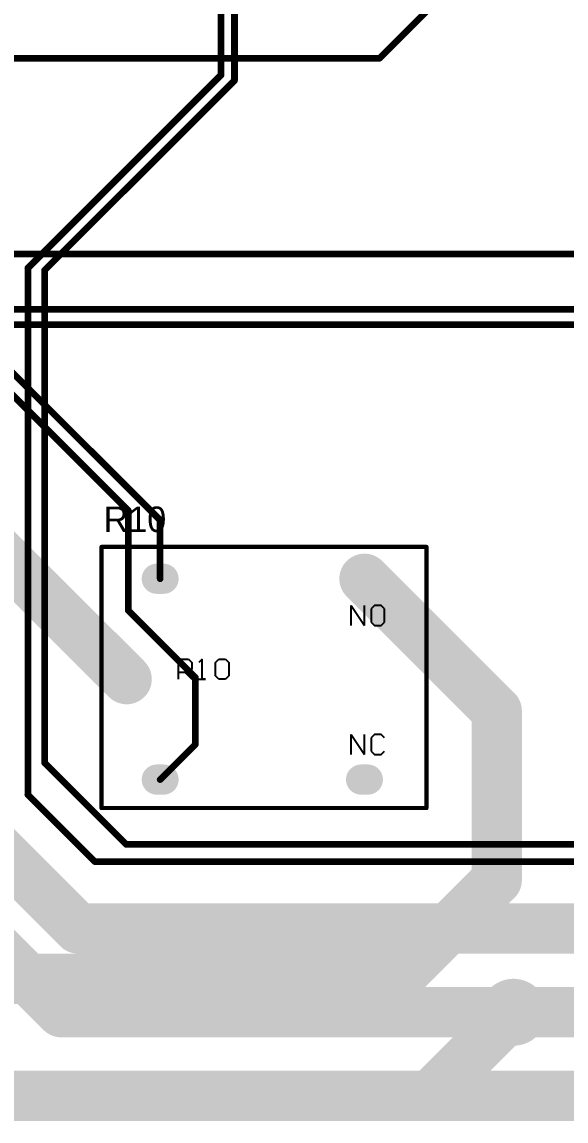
# Model space of a CAD drawing. Header units: millimetres. Extents: x 1.1 to 12.7, y 1.1 to 8.9.
# Drawn here: x 2.719 to 3.997, y 1.093 to 3.679 of the extents above; entities that cross this region are included whole.
import ezdxf

# ---------------------------------------------------------------- set-up
doc = ezdxf.new("R2010")
doc.units = ezdxf.units.MM
doc.header["$MEASUREMENT"] = 0
for name, color, linetype in [('BottomLayer', 5, 'Continuous'), ('BottomSolder', 6, 'Continuous'), ('Mechanical29', 56, 'Continuous'), ('MultiLayer', 9, 'Continuous'), ('PadHoleLayer', 156, 'Continuous'), ('TopLayer', 1, 'Continuous'), ('TopOverlay', 2, 'Continuous'), ('TopSolder', 216, 'Continuous'), ('ViaHoleLayer', 16, 'Continuous')]:
    doc.layers.add(name, color=color, linetype=linetype)

# ---------------------------------------------------------------- blocks, each defined once
blk = doc.blocks.new('RELAYARP03F_19')
at = {"layer": 'BottomLayer', "const_width": 0.063}
for points in [[(-0.2323, 0.2362), (-0.248, 0.2362)], [(0.248, 0.2362), (0.2323, 0.2362)], [(-0.311, 0), (-0.3268, 0)], [(-0.2323, -0.2362), (-0.248, -0.2362)], [(0.248, -0.2362), (0.2323, -0.2362)]]:
    blk.add_lwpolyline(points, dxfattribs=at)
at = {"layer": 'BottomLayer', "const_width": 0.0315}
for points in [[(-0.2638, 0.2362, 1), (-0.2323, 0.2362, 1)], [(-0.248, 0.2362, 1), (-0.2165, 0.2362, 1)], [(0.2165, 0.2362, 1), (0.248, 0.2362, 1)], [(0.2323, 0.2362, 1), (0.2638, 0.2362, 1)], [(-0.3425, 0, 1), (-0.311, 0, 1)], [(-0.3268, 0, 1), (-0.2953, 0, 1)], [(-0.2638, -0.2362, 1), (-0.2323, -0.2362, 1)], [(-0.248, -0.2362, 1), (-0.2165, -0.2362, 1)], [(0.2165, -0.2362, 1), (0.248, -0.2362, 1)], [(0.2323, -0.2362, 1), (0.2638, -0.2362, 1)]]:
    blk.add_lwpolyline(points, format="xyb", close=True, dxfattribs=at)
at = {"layer": 'BottomSolder', "const_width": 0.071}
for points in [[(-0.2323, 0.2362), (-0.248, 0.2362)], [(0.248, 0.2362), (0.2323, 0.2362)], [(-0.311, 0), (-0.3268, 0)], [(-0.2323, -0.2362), (-0.248, -0.2362)], [(0.248, -0.2362), (0.2323, -0.2362)]]:
    blk.add_lwpolyline(points, dxfattribs=at)
at = {"layer": 'BottomSolder', "const_width": 0.0355}
for points in [[(-0.2658, 0.2362, 1), (-0.2303, 0.2362, 1)], [(-0.25, 0.2362, 1), (-0.2145, 0.2362, 1)], [(0.2145, 0.2362, 1), (0.25, 0.2362, 1)], [(0.2303, 0.2362, 1), (0.2658, 0.2362, 1)], [(-0.3445, 0, 1), (-0.309, 0, 1)], [(-0.3288, 0, 1), (-0.2933, 0, 1)], [(-0.2658, -0.2362, 1), (-0.2303, -0.2362, 1)], [(-0.25, -0.2362, 1), (-0.2145, -0.2362, 1)], [(0.2145, -0.2362, 1), (0.25, -0.2362, 1)], [(0.2303, -0.2362, 1), (0.2658, -0.2362, 1)]]:
    blk.add_lwpolyline(points, format="xyb", close=True, dxfattribs=at)
at = {"layer": 'Mechanical29'}
for p, q in [((0.2087, 0.126), (0.2087, 0.1732)), ((0.2087, 0.1732), (0.2401, 0.126)), ((0.2401, 0.126), (0.2401, 0.1732)), ((0.2638, 0.1732), (0.2559, 0.1653)), ((0.2559, 0.1653), (0.2559, 0.1339)), ((0.2795, 0.1732), (0.2638, 0.1732)), ((0.2874, 0.1653), (0.2795, 0.1732)), ((0.2874, 0.1339), (0.2874, 0.1653)), ((0.2559, 0.1339), (0.2638, 0.126)), ((0.2795, 0.126), (0.2874, 0.1339)), ((0.2638, 0.126), (0.2795, 0.126)), ((-0.1969, 0), (-0.1969, 0.0472)), ((-0.1969, 0.0472), (-0.1732, 0.0472)), ((-0.1732, 0.0472), (-0.1654, 0.0394)), ((-0.1654, 0.0394), (-0.1654, 0.0236)), ((-0.1418, 0.0472), (-0.1496, 0.0394)), ((-0.1418, 0), (-0.1418, 0.0472)), ((-0.1103, 0.0394), (-0.1024, 0.0472)), ((-0.1103, 0.0079), (-0.1103, 0.0394)), ((-0.1024, 0.0472), (-0.0866, 0.0472)), ((-0.0866, 0.0472), (-0.0788, 0.0394)), ((-0.0788, 0.0394), (-0.0788, 0.0079)), ((-0.1732, 0.0157), (-0.1969, 0.0157)), ((-0.1811, 0.0157), (-0.1654, 0)), ((-0.1654, 0.0236), (-0.1732, 0.0157)), ((-0.1496, 0), (-0.1339, 0)), ((-0.1339, 0), (-0.1418, 0)), ((-0.1024, 0), (-0.1103, 0.0079)), ((-0.0866, 0), (-0.1024, 0)), ((-0.0788, 0.0079), (-0.0866, 0)), ((0.2087, -0.1772), (0.2087, -0.1299)), ((0.2087, -0.1299), (0.2401, -0.1772)), ((0.2401, -0.1772), (0.2401, -0.1299)), ((0.2638, -0.1299), (0.2559, -0.1378)), ((0.2559, -0.1378), (0.2559, -0.1693)), ((0.2795, -0.1299), (0.2638, -0.1299)), ((0.2874, -0.1378), (0.2795, -0.1299)), ((0.2559, -0.1693), (0.2638, -0.1772)), ((0.2638, -0.1772), (0.2795, -0.1772)), ((0.2795, -0.1772), (0.2874, -0.1693))]:
    blk.add_line(p, q, dxfattribs=at)
at = {"layer": 'Mechanical29', "const_width": 0.01}
for points in [[(-0.378, 0.311), (0.3858, 0.311)], [(-0.378, -0.3031), (-0.378, 0.311)], [(0.3858, -0.3031), (0.3858, 0.311)], [(-0.378, -0.3031), (0.3858, -0.3031)]]:
    blk.add_lwpolyline(points, dxfattribs=at)
at = {"layer": 'Mechanical29', "const_width": 0.005}
for points in [[(-0.3805, 0.311, 1), (-0.3755, 0.311, 1)], [(-0.3805, 0.311, 1), (-0.3755, 0.311, 1)], [(0.3833, 0.311, 1), (0.3883, 0.311, 1)], [(0.3833, 0.311, 1), (0.3883, 0.311, 1)], [(-0.3805, -0.3031, 1), (-0.3755, -0.3031, 1)], [(-0.3805, -0.3031, 1), (-0.3755, -0.3031, 1)], [(0.3833, -0.3031, 1), (0.3883, -0.3031, 1)], [(0.3833, -0.3031, 1), (0.3883, -0.3031, 1)]]:
    blk.add_lwpolyline(points, format="xyb", close=True, dxfattribs=at)
at = {"layer": 'MultiLayer', "const_width": 0.063}
for points in [[(-0.2323, 0.2362), (-0.248, 0.2362)], [(0.248, 0.2362), (0.2323, 0.2362)], [(-0.311, 0), (-0.3268, 0)], [(-0.2323, -0.2362), (-0.248, -0.2362)], [(0.248, -0.2362), (0.2323, -0.2362)]]:
    blk.add_lwpolyline(points, dxfattribs=at)
at = {"layer": 'MultiLayer', "const_width": 0.0315}
for points in [[(-0.2638, 0.2362, 1), (-0.2323, 0.2362, 1)], [(-0.248, 0.2362, 1), (-0.2165, 0.2362, 1)], [(0.2165, 0.2362, 1), (0.248, 0.2362, 1)], [(0.2323, 0.2362, 1), (0.2638, 0.2362, 1)], [(-0.3425, 0, 1), (-0.311, 0, 1)], [(-0.3268, 0, 1), (-0.2953, 0, 1)], [(-0.2638, -0.2362, 1), (-0.2323, -0.2362, 1)], [(-0.248, -0.2362, 1), (-0.2165, -0.2362, 1)], [(0.2165, -0.2362, 1), (0.248, -0.2362, 1)], [(0.2323, -0.2362, 1), (0.2638, -0.2362, 1)]]:
    blk.add_lwpolyline(points, format="xyb", close=True, dxfattribs=at)
at = {"layer": 'PadHoleLayer', "const_width": 0.0295}
for points in [[(-0.2549, 0.2362, 1), (-0.2254, 0.2362, 1)], [(0.2254, 0.2362, 1), (0.2549, 0.2362, 1)], [(-0.3337, 0, 1), (-0.3041, 0, 1)], [(-0.2549, -0.2362, 1), (-0.2254, -0.2362, 1)], [(0.2254, -0.2362, 1), (0.2549, -0.2362, 1)]]:
    blk.add_lwpolyline(points, format="xyb", close=True, dxfattribs=at)
at = {"layer": 'TopLayer', "const_width": 0.063}
for points in [[(-0.2323, 0.2362), (-0.248, 0.2362)], [(0.248, 0.2362), (0.2323, 0.2362)], [(-0.311, 0), (-0.3268, 0)], [(-0.2323, -0.2362), (-0.248, -0.2362)], [(0.248, -0.2362), (0.2323, -0.2362)]]:
    blk.add_lwpolyline(points, dxfattribs=at)
at = {"layer": 'TopLayer', "const_width": 0.0315}
for points in [[(-0.2638, 0.2362, 1), (-0.2323, 0.2362, 1)], [(-0.248, 0.2362, 1), (-0.2165, 0.2362, 1)], [(0.2165, 0.2362, 1), (0.248, 0.2362, 1)], [(0.2323, 0.2362, 1), (0.2638, 0.2362, 1)], [(-0.3425, 0, 1), (-0.311, 0, 1)], [(-0.3268, 0, 1), (-0.2953, 0, 1)], [(-0.2638, -0.2362, 1), (-0.2323, -0.2362, 1)], [(-0.248, -0.2362, 1), (-0.2165, -0.2362, 1)], [(0.2165, -0.2362, 1), (0.248, -0.2362, 1)], [(0.2323, -0.2362, 1), (0.2638, -0.2362, 1)]]:
    blk.add_lwpolyline(points, format="xyb", close=True, dxfattribs=at)
at = {"layer": 'TopOverlay'}
for p, q in [((0.2087, 0.126), (0.2087, 0.1732)), ((0.2087, 0.1732), (0.2401, 0.126)), ((0.2401, 0.126), (0.2401, 0.1732)), ((0.2638, 0.1732), (0.2559, 0.1653)), ((0.2559, 0.1653), (0.2559, 0.1339)), ((0.2795, 0.1732), (0.2638, 0.1732)), ((0.2874, 0.1653), (0.2795, 0.1732)), ((0.2874, 0.1339), (0.2874, 0.1653)), ((0.2559, 0.1339), (0.2638, 0.126)), ((0.2795, 0.126), (0.2874, 0.1339)), ((0.2638, 0.126), (0.2795, 0.126)), ((0.2087, -0.1772), (0.2087, -0.1299)), ((0.2087, -0.1299), (0.2401, -0.1772)), ((0.2401, -0.1772), (0.2401, -0.1299)), ((0.2638, -0.1299), (0.2559, -0.1378)), ((0.2559, -0.1378), (0.2559, -0.1693)), ((0.2795, -0.1299), (0.2638, -0.1299)), ((0.2874, -0.1378), (0.2795, -0.1299)), ((0.2559, -0.1693), (0.2638, -0.1772)), ((0.2638, -0.1772), (0.2795, -0.1772)), ((0.2795, -0.1772), (0.2874, -0.1693))]:
    blk.add_line(p, q, dxfattribs=at)
at = {"layer": 'TopOverlay', "const_width": 0.01}
for points in [[(-0.378, -0.3031), (-0.378, 0.311)], [(-0.378, 0.311), (0.3858, 0.311)], [(0.3858, -0.3031), (0.3858, 0.311)], [(-0.378, -0.3031), (0.3858, -0.3031)]]:
    blk.add_lwpolyline(points, dxfattribs=at)
at = {"layer": 'TopOverlay', "const_width": 0.005}
for points in [[(-0.3805, 0.311, 1), (-0.3755, 0.311, 1)], [(-0.3805, 0.311, 1), (-0.3755, 0.311, 1)], [(0.3833, 0.311, 1), (0.3883, 0.311, 1)], [(0.3833, 0.311, 1), (0.3883, 0.311, 1)], [(-0.3805, -0.3031, 1), (-0.3755, -0.3031, 1)], [(-0.3805, -0.3031, 1), (-0.3755, -0.3031, 1)], [(0.3833, -0.3031, 1), (0.3883, -0.3031, 1)], [(0.3833, -0.3031, 1), (0.3883, -0.3031, 1)]]:
    blk.add_lwpolyline(points, format="xyb", close=True, dxfattribs=at)
at = {"layer": 'TopSolder', "const_width": 0.071}
for points in [[(-0.2323, 0.2362), (-0.248, 0.2362)], [(0.248, 0.2362), (0.2323, 0.2362)], [(-0.311, 0), (-0.3268, 0)], [(-0.2323, -0.2362), (-0.248, -0.2362)], [(0.248, -0.2362), (0.2323, -0.2362)]]:
    blk.add_lwpolyline(points, dxfattribs=at)
at = {"layer": 'TopSolder', "const_width": 0.0355}
for points in [[(-0.2658, 0.2362, 1), (-0.2303, 0.2362, 1)], [(-0.25, 0.2362, 1), (-0.2145, 0.2362, 1)], [(0.2145, 0.2362, 1), (0.25, 0.2362, 1)], [(0.2303, 0.2362, 1), (0.2658, 0.2362, 1)], [(-0.3445, 0, 1), (-0.309, 0, 1)], [(-0.3288, 0, 1), (-0.2933, 0, 1)], [(-0.2658, -0.2362, 1), (-0.2303, -0.2362, 1)], [(-0.25, -0.2362, 1), (-0.2145, -0.2362, 1)], [(0.2145, -0.2362, 1), (0.25, -0.2362, 1)], [(0.2303, -0.2362, 1), (0.2658, -0.2362, 1)]]:
    blk.add_lwpolyline(points, format="xyb", close=True, dxfattribs=at)

msp = doc.modelspace()

# ---------------------------------------------------------------- linework, layer by layer
at = {"layer": 'BottomLayer'}
for points, const_width in [([(3.5591, 3.5934), (3.7559, 3.7903)], 0.0157), ([(2.1457, 3.5934), (3.5591, 3.5934)], 0.0157), ([(2.4173, 3.1327), (4.3071, 3.1327)], 0.0157), ([(2.3965, 3.1012), (2.9685, 2.5292)], 0.0157), ([(2.6535, 3.0029), (6.1181, 3.0029)], 0.0157), ([(2.6859, 2.9665), (6.1099, 2.9665)], 0.0157), ([(2.6273, 2.9228), (3.0433, 2.5068)], 0.0157), ([(2.9685, 2.2942), (2.9685, 2.5292)], 0.0157), ([(3.0433, 2.369), (3.0433, 2.5068)], 0.0157), ([(2.6535, 2.4438), (2.9646, 2.1328)], 0.1181), ([(3.5236, 2.369), (3.8346, 2.058)], 0.1181), ([(2.9685, 2.2942), (3.126, 2.1367)], 0.0157), ([(3.126, 1.9793), (3.126, 2.1367)], 0.0157), ([(3.8346, 1.6604), (3.8346, 2.058)], 0.1181), ([(3.0433, 1.8966), (3.126, 1.9793)], 0.0157), ([(3.6024, 1.4281), (3.8346, 1.6604)], 0.1181), ([(1.4232, 1.4281), (3.6024, 1.4281)], 0.1181), ([(3.6772, 1.1525), (3.874, 1.3493)], 0.1181), ([(2.2012, 1.1525), (3.6772, 1.1525)], 0.1181)]:
    msp.add_lwpolyline(points, dxfattribs=dict(at, const_width=const_width))
for points, const_width in [([(3.5551, 3.5934, 1), (3.563, 3.5934, 1)], 0.00787), ([(3.5551, 3.5934, 1), (3.563, 3.5934, 1)], 0.00787), ([(2.9646, 2.5292, 1), (2.9724, 2.5292, 1)], 0.00787), ([(2.9646, 2.5292, 1), (2.9724, 2.5292, 1)], 0.00787), ([(3.0394, 2.5068, 1), (3.0472, 2.5068, 1)], 0.00787), ([(3.0394, 2.5068, 1), (3.0472, 2.5068, 1)], 0.00787), ([(3.4941, 2.369, 1), (3.5531, 2.369, 1)], 0.0591), ([(3.0394, 2.369, 1), (3.0472, 2.369, 1)], 0.00787), ([(2.9646, 2.2942, 1), (2.9724, 2.2942, 1)], 0.00787), ([(2.9646, 2.2942, 1), (2.9724, 2.2942, 1)], 0.00787), ([(2.935, 2.1328, 1), (2.9941, 2.1328, 1)], 0.0591), ([(3.122, 2.1367, 1), (3.1299, 2.1367, 1)], 0.00787), ([(3.122, 2.1367, 1), (3.1299, 2.1367, 1)], 0.00787), ([(3.8051, 2.058, 1), (3.8642, 2.058, 1)], 0.0591), ([(3.8051, 2.058, 1), (3.8642, 2.058, 1)], 0.0591), ([(3.122, 1.9793, 1), (3.1299, 1.9793, 1)], 0.00787), ([(3.122, 1.9793, 1), (3.1299, 1.9793, 1)], 0.00787), ([(3.0394, 1.8966, 1), (3.0472, 1.8966, 1)], 0.00787), ([(3.8051, 1.6604, 1), (3.8642, 1.6604, 1)], 0.0591), ([(3.8051, 1.6604, 1), (3.8642, 1.6604, 1)], 0.0591), ([(3.5728, 1.4281, 1), (3.6319, 1.4281, 1)], 0.0591), ([(3.5728, 1.4281, 1), (3.6319, 1.4281, 1)], 0.0591), ([(3.8346, 1.3493, 1), (3.9134, 1.3493, 1)], 0.0787), ([(3.8445, 1.3493, 1), (3.9035, 1.3493, 1)], 0.0591), ([(3.6476, 1.1525, 1), (3.7067, 1.1525, 1)], 0.0591), ([(3.6476, 1.1525, 1), (3.7067, 1.1525, 1)], 0.0591)]:
    msp.add_lwpolyline(points, format="xyb", close=True, dxfattribs=dict(at, const_width=const_width))
at = {"layer": 'MultiLayer', "const_width": 0.0787}
msp.add_lwpolyline([(3.8346, 1.3493, 1), (3.9134, 1.3493, 1)], format="xyb", close=True, dxfattribs=at)
at = {"layer": 'TopLayer'}
for points, const_width in [([(3.1866, 3.5541), (3.1866, 4.4344)], 0.0157), ([(3.2181, 3.541), (3.2181, 4.2367)], 0.0157), ([(2.7323, 3.0997), (3.1866, 3.5541)], 0.0157), ([(2.7717, 3.0946), (3.2181, 3.541)], 0.0157), ([(2.7323, 1.8611), (2.7323, 3.0997)], 0.0157), ([(2.7717, 1.9359), (2.7717, 3.0946)], 0.0157), ([(2.4961, 1.9005), (2.8504, 1.5462)], 0.1181), ([(2.7717, 1.9359), (2.9636, 1.744)], 0.0157), ([(2.7323, 1.8611), (2.8898, 1.7037)], 0.0157), ([(2.398, 1.7623), (2.811, 1.3493)], 0.1181), ([(2.9636, 1.744), (4.5737, 1.744)], 0.0157), ([(2.8898, 1.7037), (5.5276, 1.7037)], 0.0157), ([(2.8504, 1.5462), (6.3543, 1.5462)], 0.1181), ([(2.811, 1.3493), (3.874, 1.3493)], 0.1181), ([(3.874, 1.3493), (6.3937, 1.3493)], 0.1181), ([(2.6142, 1.1525), (6.4331, 1.1525)], 0.1181)]:
    msp.add_lwpolyline(points, dxfattribs=dict(at, const_width=const_width))
for points, const_width in [([(3.1827, 3.5541, 1), (3.1906, 3.5541, 1)], 0.00787), ([(3.1827, 3.5541, 1), (3.1906, 3.5541, 1)], 0.00787), ([(3.2142, 3.541, 1), (3.222, 3.541, 1)], 0.00787), ([(3.2142, 3.541, 1), (3.222, 3.541, 1)], 0.00787), ([(2.7283, 3.0997, 1), (2.7362, 3.0997, 1)], 0.00787), ([(2.7283, 3.0997, 1), (2.7362, 3.0997, 1)], 0.00787), ([(2.7677, 3.0946, 1), (2.7756, 3.0946, 1)], 0.00787), ([(2.7677, 3.0946, 1), (2.7756, 3.0946, 1)], 0.00787), ([(2.7677, 1.9359, 1), (2.7756, 1.9359, 1)], 0.00787), ([(2.7677, 1.9359, 1), (2.7756, 1.9359, 1)], 0.00787), ([(2.7283, 1.8611, 1), (2.7362, 1.8611, 1)], 0.00787), ([(2.7283, 1.8611, 1), (2.7362, 1.8611, 1)], 0.00787), ([(2.9597, 1.744, 1), (2.9675, 1.744, 1)], 0.00787), ([(2.9597, 1.744, 1), (2.9675, 1.744, 1)], 0.00787), ([(2.8858, 1.7037, 1), (2.8937, 1.7037, 1)], 0.00787), ([(2.8858, 1.7037, 1), (2.8937, 1.7037, 1)], 0.00787), ([(2.8209, 1.5462, 1), (2.8799, 1.5462, 1)], 0.0591), ([(2.8209, 1.5462, 1), (2.8799, 1.5462, 1)], 0.0591), ([(3.8346, 1.3493, 1), (3.9134, 1.3493, 1)], 0.0787), ([(2.7815, 1.3493, 1), (2.8406, 1.3493, 1)], 0.0591), ([(2.7815, 1.3493, 1), (2.8406, 1.3493, 1)], 0.0591), ([(3.8445, 1.3493, 1), (3.9035, 1.3493, 1)], 0.0591), ([(3.8445, 1.3493, 1), (3.9035, 1.3493, 1)], 0.0591)]:
    msp.add_lwpolyline(points, format="xyb", close=True, dxfattribs=dict(at, const_width=const_width))
at = {"layer": 'ViaHoleLayer', "const_width": 0.0394}
msp.add_lwpolyline([(3.8543, 1.3493, 1), (3.8937, 1.3493, 1)], format="xyb", close=True, dxfattribs=at)

# ---------------------------------------------------------------- block references
msp.add_blockref('RELAYARP03F_19', (3.2835, 2.1328))

# ---------------------------------------------------------------- texts
at = {"layer": 'TopOverlay'}
msp.add_text('R10', height=0.06, dxfattribs=at).set_placement((2.9104, 2.4789))

doc.saveas('drawing.dxf')
